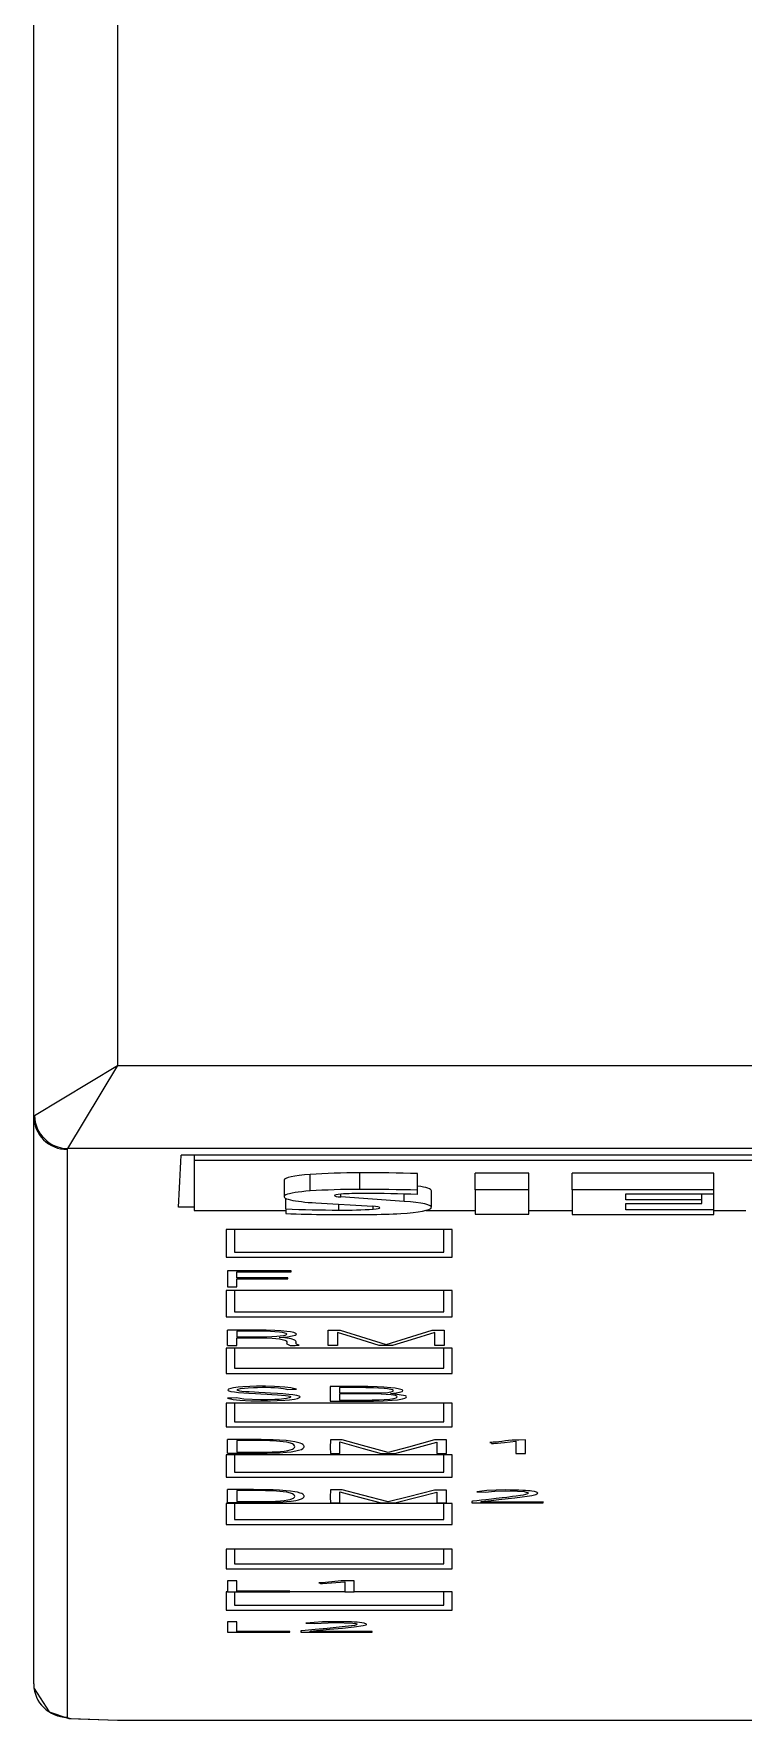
# Model space of a CAD drawing. Header units: millimetres. Extents: x 0 to 841, y 0 to 594.
# Drawn here: x 339.72 to 348.2, y 46.78 to 66.94 of the extents above; entities that cross this region are included whole.
import ezdxf

# ---------------------------------------------------------------- set-up
doc = ezdxf.new("R2010")
doc.units = ezdxf.units.MM
doc.layers.add('1', color=7, linetype='Continuous')
doc.layers.add('66', color=7, linetype='Continuous')

msp = doc.modelspace()

# ---------------------------------------------------------------- linework, layer by layer
at = {"layer": '1', "color": 7, "linetype": 'Continuous', "lineweight": 13}
for p, q in [((339.722642, 54.001733), (339.722642, 144.780623)), ((340.722642, 134.780623), (340.722642, 54.606956)), ((339.731277, 54.012137), (340.722642, 54.606956)), ((340.722642, 54.606956), (340.127824, 53.615591)), ((340.722642, 54.606956), (359.851629, 54.606956)), ((339.722642, 47.216635), (339.722642, 54.001733)), ((340.122643, 53.605182), (340.122643, 46.81737)), ((360.416091, 53.615591), (340.127824, 53.615591)), ((359.059391, 53.537151), (341.485894, 53.537151)), ((341.638913, 53.537154), (341.638913, 53.471383)), ((341.638913, 53.471383), (341.638913, 52.876482)), ((358.938913, 53.471383), (341.638913, 53.471383)), ((342.714039, 53.238913), (342.714039, 53.040593)), ((343.027402, 53.108521), (343.027402, 53.306842)), ((343.620213, 53.127892), (343.620213, 53.326212)), ((344.309339, 53.118352), (344.309339, 53.316672)), ((344.998708, 53.121576), (344.998708, 53.319897)), ((345.638999, 53.319897), (344.998708, 53.319897)), ((345.638999, 53.121576), (345.638999, 53.319897)), ((346.159913, 53.12298), (346.159913, 53.3213)), ((347.852885, 53.3213), (346.159913, 53.3213)), ((347.852885, 53.12298), (347.852885, 53.3213)), ((343.393029, 53.037551), (343.393029, 53.070866)), ((344.150939, 52.984414), (343.393029, 53.037551)), ((344.150939, 52.984414), (344.150939, 53.071749)), ((344.309339, 53.066698), (344.309339, 53.118352)), ((344.477551, 52.913467), (344.477551, 53.111788)), ((344.998708, 53.121576), (344.998708, 52.83035)), ((345.638999, 53.121576), (344.998708, 53.121576)), ((345.638999, 52.83035), (345.638999, 53.121576)), ((346.159913, 53.12298), (346.159913, 52.828245)), ((347.852885, 53.12298), (346.159913, 53.12298)), ((346.800204, 53.002279), (346.800204, 53.073857)), ((346.800204, 53.073857), (347.852885, 53.073857)), ((347.706378, 53.002279), (347.706378, 53.07386)), ((347.852885, 53.073857), (347.852885, 53.12298)), ((347.852885, 52.88228), (347.852885, 53.073857)), ((341.639108, 52.916215), (341.453352, 52.916215)), ((341.638913, 52.876482), (342.735841, 52.876482)), ((342.735744, 52.89471), (342.735744, 53.019965)), ((342.735744, 52.89471), (342.735744, 52.837428)), ((343.095858, 52.966262), (343.773971, 52.925529)), ((343.369204, 52.880039), (343.369204, 52.949845)), ((343.780473, 52.891583), (343.780473, 52.925114)), ((344.408265, 52.876482), (344.998898, 52.876482)), ((344.998708, 52.83035), (345.638999, 52.83035)), ((345.639268, 52.876482), (346.16016, 52.876482)), ((347.706378, 53.002279), (346.800204, 53.002279)), ((346.800204, 52.88228), (346.800204, 52.958069)), ((346.800204, 52.958069), (347.706378, 52.958069)), ((347.852885, 52.88228), (346.800204, 52.88228)), ((347.706378, 52.958069), (347.706378, 53.002279)), ((347.852885, 52.828245), (347.852885, 52.88228)), ((347.853127, 52.876482), (348.232916, 52.876482)), ((344.722642, 52.648501), (342.022642, 52.648501)), ((342.022642, 52.648501), (342.022642, 52.315932)), ((342.122642, 52.6485), (342.122642, 52.378486)), ((344.622642, 52.378486), (344.622642, 52.6485)), ((344.722642, 52.315932), (344.722642, 52.648501)), ((346.159913, 52.828245), (347.852885, 52.828245)), ((342.022642, 52.315932), (344.722642, 52.315932)), ((342.122642, 52.378486), (344.622642, 52.378486)), ((342.022642, 51.919578), (342.022642, 51.60356)), ((344.722642, 51.919578), (342.022642, 51.919578)), ((342.122642, 51.919577), (342.122642, 51.665466)), ((344.622642, 51.665466), (344.622642, 51.919577)), ((344.722642, 51.60356), (344.722642, 51.919578)), ((342.122642, 51.665466), (344.622642, 51.665466)), ((342.022642, 51.60356), (344.722642, 51.60356)), ((342.022642, 51.227414), (342.022642, 50.927913)), ((344.722642, 51.227414), (342.022642, 51.227414)), ((342.122642, 51.227412), (342.122642, 50.989173)), ((344.622642, 50.989173), (344.622642, 51.227412)), ((344.722642, 50.927913), (344.722642, 51.227414)), ((342.022642, 50.927913), (344.722642, 50.927913)), ((342.122642, 50.989173), (344.622642, 50.989173)), ((342.022642, 50.571935), (342.022642, 50.288917)), ((344.722642, 50.571935), (342.022642, 50.571935)), ((342.122642, 50.571932), (342.122642, 50.349535)), ((344.622642, 50.349535), (344.622642, 50.571932)), ((344.722642, 50.288917), (344.722642, 50.571935)), ((342.022642, 50.288917), (344.722642, 50.288917)), ((342.122642, 50.349535), (344.622642, 50.349535)), ((342.022642, 49.953066), (342.022642, 49.686501)), ((344.722642, 49.953066), (342.022642, 49.953066)), ((342.122642, 49.953065), (342.122642, 49.746479)), ((344.622642, 49.746479), (344.622642, 49.953065)), ((344.722642, 49.686501), (344.722642, 49.953066)), ((342.022642, 49.686501), (344.722642, 49.686501)), ((342.122642, 49.746479), (344.622642, 49.746479)), ((342.022642, 49.37074), (342.022642, 49.120598)), ((344.722642, 49.37074), (342.022642, 49.37074)), ((342.122642, 49.370737), (342.122642, 49.179939)), ((344.622642, 49.179939), (344.622642, 49.370737)), ((344.722642, 49.120598), (344.722642, 49.37074)), ((342.022642, 49.120598), (344.722642, 49.120598)), ((342.122642, 49.179939), (344.622642, 49.179939)), ((342.022642, 48.824892), (342.022642, 48.591146)), ((344.722642, 48.824892), (342.022642, 48.824892)), ((342.122642, 48.82489), (342.122642, 48.649853)), ((344.622642, 48.649853), (344.622642, 48.82489)), ((344.722642, 48.591146), (344.722642, 48.824892)), ((342.122642, 48.649853), (344.622642, 48.649853)), ((342.022642, 48.591146), (344.722642, 48.591146)), ((342.022642, 48.315464), (342.022642, 48.098087)), ((342.037661, 48.315464), (342.022642, 48.315464)), ((342.122642, 48.314265), (342.122642, 48.156164)), ((343.440311, 48.315464), (342.785645, 48.315464)), ((344.722642, 48.315464), (343.551138, 48.315464)), ((344.622642, 48.156164), (344.622642, 48.315461)), ((344.722642, 48.098087), (344.722642, 48.315464)), ((342.022642, 48.098087), (344.722642, 48.098087)), ((342.122642, 48.156164), (344.622642, 48.156164)), ((339.722642, 47.216635), (339.722708, 47.209423)), ((340.722642, 46.781185), (340.722642, 46.780465)), ((340.722642, 46.781185), (359.464069, 46.781185)), ((340.722642, 46.780465), (359.464069, 46.780465))]:
    msp.add_line(p, q, dxfattribs=at)
for points in [[(339.722642, 54.001733), (339.725353, 54.00757), (339.731277, 54.012137)], [(340.127824, 53.615591), (340.123647, 53.609772), (340.122643, 53.605182)], [(339.726878, 47.158961), (339.905065, 46.879431), (340.143359, 46.802694), (340.722642, 46.780482)], [(340.122643, 46.81737), (340.123368, 46.815577), (340.125542, 46.813796), (340.134217, 46.810268), (340.168384, 46.80347), (340.722642, 46.781185)]]:
    msp.add_lwpolyline(points, dxfattribs=at)
for centre, major_axis, ratio, start_param, end_param in [((340.122643, 54.001733), (-0.4, 0), 0.991375, 0, 1.570796327), ((340.127824, 54.012137), (-0.282843, 0.282843), 0.98295, 0.793996274, 2.34759638), ((341.477697, 1045.067351), (-0.868496, -1000.086731), 0.006659, 0.126064684, 0.130910462), ((343.31092, 53.238913), (0.596881, 0), 0.129326, 2.065760359, 3.141586275), ((343.620213, 53.16481), (1.248024, 0), 0.129326, 1.570796327, 2.065760359), ((343.620213, 52.905163), (3.255714, 0), 0.129326, 1.357516375, 1.570796327), ((343.31092, 53.040593), (0.596881, 0), 0.129326, 2.065760359, 3.660979733), ((343.620213, 52.96649), (1.248024, 0), 0.129326, 1.570796327, 2.065760359), ((343.462854, 53.054208), (0.146507, 0), 0.129326, 2.067572158, 4.215613149), ((343.651638, 53.009173), (0.542619, 0), 0.129326, 1.54094042, 2.067572158), ((343.620213, 52.706842), (3.255714, 0), 0.129326, 1.357516375, 1.570796327), ((343.587656, 52.732105), (2.685964, 0), 0.129326, 1.298766817, 1.54094042), ((343.853539, 53.111788), (0.624012, 0), 0.129326, 6.283184476, 7.034995932), ((343.522542, 53.226838), (2.685964, 0), 0.129326, 4.41509989, 4.65526933), ((343.484558, 53.247189), (3.255714, 0), 0.129326, 4.480311298, 4.786894926), ((343.381579, 53.045818), (0.678274, 0), 0.129326, 3.660979733, 4.277567819), ((343.414121, 52.981627), (0.786798, 0), 0.129326, 4.65526933, 5.196734272), ((343.642083, 52.974266), (1.1395, 0), 0.129326, 4.786894926, 5.135068763), ((343.712256, 52.908345), (0.146507, 0), 0.129326, 5.196758706, 7.419160473), ((343.853539, 52.913467), (0.624012, 0), 0.129326, 5.135068763, 7.357205803), ((340.122643, 47.216635), (-0.4, 0), 0.998163, 0.018064158, 1.570796327)]:
    msp.add_ellipse(centre, major_axis=major_axis, ratio=ratio, start_param=start_param, end_param=end_param, dxfattribs=at)
at = {"layer": '66', "color": 7, "linetype": 'Continuous', "lineweight": 13}
for p, q in [((342.798634, 52.154796), (342.037642, 52.154796)), ((342.037642, 52.154796), (342.037642, 51.962607)), ((342.150767, 52.070286), (342.150767, 52.141084)), ((342.150767, 52.141084), (342.798634, 52.141084)), ((342.758975, 52.070286), (342.150767, 52.070286)), ((342.150767, 51.962607), (342.150767, 52.056928)), ((342.150767, 52.056928), (342.758975, 52.056928)), ((342.758975, 52.056928), (342.758975, 52.070286)), ((342.798634, 52.141084), (342.798634, 52.154796)), ((342.037642, 51.962607), (342.150767, 51.962607)), ((342.037642, 48.448297), (342.037642, 48.314266)), ((342.150767, 48.448297), (342.037642, 48.448297)), ((342.150767, 48.323671), (342.150767, 48.448297)), ((343.551173, 48.447746), (343.411393, 48.447746)), ((343.440324, 48.43611), (343.440324, 48.314077)), ((343.551173, 48.314077), (343.551173, 48.447746)), ((342.037642, 48.314266), (342.785631, 48.314266)), ((342.785631, 48.323671), (342.150767, 48.323671)), ((342.785631, 48.314266), (342.785631, 48.323671)), ((343.440324, 48.314077), (343.551173, 48.314077)), ((342.150767, 47.958307), (342.037642, 47.958307)), ((342.037642, 47.958307), (342.037642, 47.833956)), ((342.037642, 47.833956), (342.785631, 47.833956)), ((342.150767, 47.842676), (342.150767, 47.958307)), ((342.785631, 47.842676), (342.150767, 47.842676)), ((342.785631, 47.833956), (342.785631, 47.842676)), ((342.914034, 47.849701), (342.914034, 47.833956)), ((342.914034, 47.833956), (343.76637, 47.833956)), ((343.025208, 47.842501), (343.025208, 47.846614)), ((343.76637, 47.842501), (343.025208, 47.842501)), ((343.76637, 47.833956), (343.76637, 47.842501))]:
    msp.add_line(p, q, dxfattribs=at)
for points in [[(342.037644, 51.262769), (342.037643, 51.364968), (342.037643, 51.445833)], [(342.407318, 51.445501), (342.2003, 51.445687), (342.037643, 51.445833)], [(342.406324, 51.432456), (342.263268, 51.432586), (342.150867, 51.432689)], [(342.150867, 51.432689), (342.150867, 51.394975), (342.150867, 51.365419)], [(342.553977, 51.429264), (342.476479, 51.4318), (342.406324, 51.432456)], [(342.6044, 51.441223), (342.500205, 51.444623), (342.407318, 51.445501)], [(342.660606, 51.421245), (342.605775, 51.426163), (342.553977, 51.429264)], [(342.746903, 51.430231), (342.674241, 51.437039), (342.6044, 51.441223)], [(342.724944, 51.410069), (342.694362, 51.416665), (342.660606, 51.421245)], [(342.832657, 51.41483), (342.791426, 51.423895), (342.746903, 51.430231)], [(343.241279, 51.261182), (343.241204, 51.363666), (343.24128, 51.444697)], [(343.24128, 51.444697), (343.320879, 51.444564), (343.383421, 51.44446)], [(343.383421, 51.44446), (343.692628, 51.347974), (343.934184, 51.273102)], [(343.934184, 51.273102), (344.241865, 51.36786), (344.484948, 51.443231)], [(344.484948, 51.443231), (344.565761, 51.443187), (344.629258, 51.443151)], [(344.629258, 51.443151), (344.629236, 51.340096), (344.629258, 51.259633)], [(342.037644, 51.262769), (342.101049, 51.262699), (342.150867, 51.262644)], [(342.150867, 51.365419), (342.303841, 51.365267), (342.424035, 51.365149)], [(342.150867, 51.352457), (342.301362, 51.352306), (342.419607, 51.352187)], [(342.150867, 51.262644), (342.150867, 51.312863), (342.150867, 51.352457)], [(342.419607, 51.352187), (342.571799, 51.348573), (342.660606, 51.340911)], [(342.424035, 51.365149), (342.509474, 51.36594), (342.567261, 51.367801)], [(342.567261, 51.367801), (342.629022, 51.371425), (342.668377, 51.375073)], [(342.654461, 51.358301), (342.756287, 51.36668), (342.811422, 51.375203)], [(342.800307, 51.339612), (342.725513, 51.351765), (342.654461, 51.358301)], [(342.660606, 51.340911), (342.724719, 51.32665), (342.740747, 51.3172), (342.746089, 51.306206)], [(342.668377, 51.375073), (342.70653, 51.380576), (342.727204, 51.385459)], [(342.746089, 51.397423), (342.74472, 51.400652), (342.740645, 51.403856), (342.724944, 51.41007)], [(342.727204, 51.385458), (342.74239, 51.392066), (342.746089, 51.397423)], [(342.746089, 51.29027), (342.744824, 51.289004), (342.74383, 51.288009)], [(342.74383, 51.288009), (342.747033, 51.281181), (342.754041, 51.275352)], [(342.746089, 51.306206), (342.746089, 51.29728), (342.746089, 51.29027)], [(342.754041, 51.275352), (342.770083, 51.267384), (342.789193, 51.260688)], [(342.789193, 51.260688), (342.848348, 51.263164), (342.894827, 51.26511)], [(342.859315, 51.303574), (342.855627, 51.314558), (342.844563, 51.324227), (342.800307, 51.339612)], [(342.811422, 51.375203), (342.849036, 51.386052), (342.858439, 51.391633), (342.861574, 51.397318)], [(342.861574, 51.397318), (342.859766, 51.40175), (342.854345, 51.406146), (342.832657, 51.41483)], [(342.857146, 51.29433), (342.857826, 51.296695), (342.859315, 51.298507)], [(342.857146, 51.289657), (342.857146, 51.292274), (342.857146, 51.29433)], [(342.863742, 51.278399), (342.858423, 51.284967), (342.857146, 51.289657)], [(342.859315, 51.298507), (342.859315, 51.301344), (342.859315, 51.303574)], [(342.894827, 51.26511), (342.873121, 51.272749), (342.863742, 51.278399)], [(343.354595, 51.260991), (343.291138, 51.261098), (343.241279, 51.261182)], [(343.354595, 51.415831), (343.354544, 51.328917), (343.354595, 51.260991)], [(343.849785, 51.260289), (343.573117, 51.346959), (343.354595, 51.415831)], [(344.011897, 51.260108), (343.921114, 51.260209), (343.849785, 51.260289)], [(344.516033, 51.415057), (344.233092, 51.327858), (344.011897, 51.260108)], [(344.516033, 51.259694), (344.516014, 51.346493), (344.516033, 51.415057)], [(344.629258, 51.259633), (344.565852, 51.259667), (344.516033, 51.259694)], [(342.14644, 50.634918), (342.085514, 50.633153), (342.037644, 50.631766)], [(342.037644, 50.631766), (342.105443, 50.615875), (342.184211, 50.606761)], [(342.076499, 50.747119), (342.052372, 50.737993), (342.04634, 50.733053), (342.044329, 50.727861)], [(342.044329, 50.727861), (342.046481, 50.723441), (342.052936, 50.719385), (342.078758, 50.712361)], [(342.16641, 50.761822), (342.109751, 50.754217), (342.076499, 50.747119)], [(342.078758, 50.712361), (342.123783, 50.705736), (342.168669, 50.70113)], [(342.437409, 50.610007), (342.233442, 50.61802), (342.14644, 50.634918)], [(342.157554, 50.727664), (342.159915, 50.733154), (342.166997, 50.738052), (342.195326, 50.746069)], [(342.184211, 50.716883), (342.164218, 50.721819), (342.15922, 50.724628), (342.157554, 50.727664)], [(342.307467, 50.771018), (342.222258, 50.766605), (342.16641, 50.761822)], [(342.168669, 50.70113), (342.235434, 50.695908), (342.294093, 50.692234)], [(342.256411, 50.708795), (342.211314, 50.713096), (342.184211, 50.716883)], [(342.195326, 50.746069), (342.242418, 50.752668), (342.286322, 50.756419)], [(342.361865, 50.701868), (342.298615, 50.705737), (342.256411, 50.708795)], [(342.286322, 50.756419), (342.347481, 50.75955), (342.397378, 50.760836)], [(342.294093, 50.692234), (342.371925, 50.687693), (342.43515, 50.683823)], [(342.492892, 50.773975), (342.384255, 50.773133), (342.307467, 50.771018)], [(342.488464, 50.694553), (342.414619, 50.698877), (342.361865, 50.701868)], [(342.397378, 50.760836), (342.456379, 50.761513), (342.492892, 50.761637)], [(342.43515, 50.683823), (342.511112, 50.679349), (342.568435, 50.676251)], [(342.602773, 50.61365), (342.517502, 50.610624), (342.437409, 50.610007)], [(342.636117, 50.68599), (342.552135, 50.690749), (342.488464, 50.694553)], [(342.722776, 50.764869), (342.602046, 50.772056), (342.492892, 50.773975)], [(342.492892, 50.761637), (342.557308, 50.76073), (342.600605, 50.758912)], [(342.568435, 50.676251), (342.636076, 50.672297), (342.682745, 50.66895)], [(342.600605, 50.758912), (342.64692, 50.755613), (342.677233, 50.752479)], [(342.712745, 50.623118), (342.657439, 50.617361), (342.602773, 50.61365)], [(342.633949, 50.601891), (342.723249, 50.607474), (342.781602, 50.613068)], [(342.770487, 50.676731), (342.698707, 50.682184), (342.636117, 50.68599)], [(342.677233, 50.752479), (342.708151, 50.748084), (342.727203, 50.744423)], [(342.682745, 50.66895), (342.732526, 50.664219), (342.762716, 50.660054)], [(342.773831, 50.635453), (342.745309, 50.628298), (342.712745, 50.623118)], [(342.863742, 50.739957), (342.797607, 50.755667), (342.722776, 50.764869)], [(342.727203, 50.744424), (342.744184, 50.740186), (342.754945, 50.736756)], [(342.754945, 50.736764), (342.815871, 50.738552), (342.863742, 50.739957)], [(342.762716, 50.660054), (342.785217, 50.65446), (342.790842, 50.651205), (342.792717, 50.647644)], [(342.86817, 50.664534), (342.819004, 50.671823), (342.770487, 50.676731)], [(342.792717, 50.647644), (342.790859, 50.644083), (342.786794, 50.641117), (342.773831, 50.635453)], [(342.781602, 50.613068), (342.840089, 50.621513), (342.873772, 50.629055)], [(342.905942, 50.647439), (342.903581, 50.65229), (342.896499, 50.656756), (342.86817, 50.664534)], [(342.873772, 50.629055), (342.897899, 50.638172), (342.903931, 50.642787), (342.905942, 50.647439)], [(343.265768, 50.770786), (343.265635, 50.673407), (343.265768, 50.597461)], [(343.621075, 50.769978), (343.422106, 50.770431), (343.265768, 50.770786)], [(343.378993, 50.682322), (343.37897, 50.641422), (343.378993, 50.609388)], [(343.378993, 50.758165), (343.378976, 50.722532), (343.378993, 50.694611)], [(343.621075, 50.757629), (343.48551, 50.757929), (343.378993, 50.758165)], [(343.378993, 50.694606), (343.596638, 50.694132), (343.767644, 50.69378)], [(343.767644, 50.681491), (343.549999, 50.681943), (343.378993, 50.68232)], [(343.82873, 50.766052), (343.717202, 50.769101), (343.621075, 50.769978)], [(343.783187, 50.754768), (343.693243, 50.757035), (343.621075, 50.757633)], [(343.76647, 50.609744), (343.850894, 50.611851), (343.911954, 50.614826)], [(343.767644, 50.69378), (343.87966, 50.69587), (343.95307, 50.701123)], [(343.994094, 50.673154), (343.874607, 50.680114), (343.767644, 50.681491)], [(343.909786, 50.747408), (343.843871, 50.752009), (343.783187, 50.754759)], [(343.990841, 50.756095), (343.906439, 50.762322), (343.82873, 50.766052)], [(343.899755, 50.600892), (344.00776, 50.606922), (344.071897, 50.612934)], [(343.991926, 50.736302), (343.951461, 50.74302), (343.909786, 50.747418)], [(343.911954, 50.614826), (343.979157, 50.620575), (344.021926, 50.626813)], [(343.95307, 50.701123), (344.005349, 50.710822), (344.017091, 50.716406), (344.020752, 50.722165)], [(343.987498, 50.688213), (344.055657, 50.695301), (344.095211, 50.7021)], [(344.178435, 50.64793), (344.175629, 50.65443), (344.167252, 50.660632), (343.987498, 50.688218)], [(344.096295, 50.741042), (344.044669, 50.750069), (343.990841, 50.756095)], [(344.020752, 50.722165), (344.01908, 50.725805), (344.013837, 50.729412), (343.991926, 50.736302)], [(344.06521, 50.64813), (344.06077, 50.65607), (344.047444, 50.662891), (343.994094, 50.673162)], [(344.021926, 50.626813), (344.054382, 50.636098), (344.062502, 50.64177), (344.06521, 50.64813)], [(344.071897, 50.612934), (344.12896, 50.621853), (344.156296, 50.629695)], [(344.095211, 50.7021), (344.125181, 50.711752), (344.131955, 50.716809), (344.134067, 50.721925)], [(344.134067, 50.721916), (344.131709, 50.726994), (344.124631, 50.731874), (344.096295, 50.741042)], [(344.156296, 50.629695), (344.174084, 50.63999), (344.178435, 50.64793)], [(342.184211, 50.606761), (342.316569, 50.599671), (342.437409, 50.597826)], [(342.437409, 50.597826), (342.552615, 50.599001), (342.633949, 50.601891)], [(343.265768, 50.597461), (343.460998, 50.597016), (343.614389, 50.596667)], [(343.378993, 50.609388), (343.510816, 50.609095), (343.614389, 50.608865)], [(343.614389, 50.608865), (343.698546, 50.609064), (343.76647, 50.609744)], [(343.614389, 50.596667), (343.783894, 50.597643), (343.899755, 50.600892)], [(342.037644, 49.974939), (342.037519, 50.065909), (342.037644, 50.137828)], [(342.282526, 50.137455), (342.145392, 50.137664), (342.037644, 50.137828)], [(342.150958, 50.125913), (342.150868, 50.046838), (342.150958, 49.985037)], [(342.326352, 50.125484), (342.228132, 50.125724), (342.150958, 50.125913)], [(342.439487, 50.136398), (342.350219, 50.13716), (342.282526, 50.137455)], [(342.444095, 50.124633), (342.377763, 50.125251), (342.326352, 50.125484)], [(342.583074, 50.133104), (342.506442, 50.135325), (342.439487, 50.136398)], [(342.546206, 50.122232), (342.492266, 50.123816), (342.444095, 50.124633)], [(342.70389, 50.11093), (342.625979, 50.118249), (342.546206, 50.122232)], [(342.740035, 50.123636), (342.659563, 50.129591), (342.583074, 50.133104)], [(342.792717, 50.093292), (342.749588, 50.103734), (342.70389, 50.11093)], [(342.715004, 49.998547), (342.759483, 50.006082), (342.787205, 50.013003)], [(342.844675, 50.110105), (342.791617, 50.118023), (342.740035, 50.123636)], [(342.787205, 50.013003), (342.813711, 50.022694), (342.82832, 50.030931)], [(342.832748, 50.072046), (342.815782, 50.084275), (342.792717, 50.093292)], [(342.797958, 49.990677), (342.85449, 49.999953), (342.889134, 50.008218)], [(342.82832, 50.030931), (342.839029, 50.041675), (342.841603, 50.050084)], [(342.841603, 50.050084), (342.838828, 50.062204), (342.832748, 50.072046)], [(342.908111, 50.094268), (342.877252, 50.103329), (342.844675, 50.110105)], [(342.889134, 50.008218), (342.921887, 50.019625), (342.939286, 50.029055)], [(342.94037, 50.077938), (342.925316, 50.086989), (342.908111, 50.094268)], [(342.939286, 50.029055), (342.951817, 50.041133), (342.954828, 50.050436)], [(342.95266, 50.062812), (342.947667, 50.071096), (342.94037, 50.077938)], [(342.954828, 50.050436), (342.954148, 50.05689), (342.95266, 50.062812)], [(343.267936, 50.134446), (343.267733, 50.042432), (343.267936, 49.970805)], [(343.410078, 50.134058), (343.330479, 50.134276), (343.267936, 50.134446)], [(343.381252, 49.970493), (343.381113, 50.04751), (343.381252, 50.108501)], [(343.381252, 50.108501), (343.659498, 50.029985), (343.876442, 49.969311)], [(343.960841, 49.980618), (343.65356, 50.065854), (343.410078, 50.134058)], [(344.511604, 50.131864), (344.202083, 50.046495), (343.960841, 49.980618)], [(344.038553, 49.968988), (344.319955, 50.045521), (344.542689, 50.106653)], [(344.655914, 50.131684), (344.575101, 50.131785), (344.511604, 50.131864)], [(344.542689, 50.106653), (344.542621, 50.02884), (344.542689, 49.968182)], [(344.655914, 49.968042), (344.65583, 50.059306), (344.655914, 50.131684)], [(345.215533, 50.104683), (345.189049, 50.102323), (345.175594, 50.101301)], [(345.175595, 50.101301), (345.183032, 50.101572), (345.188876, 50.101784)], [(345.188876, 50.101784), (345.19262, 50.095273), (345.195563, 50.090159)], [(345.195563, 50.090159), (345.207708, 50.090334), (345.218876, 50.090657)], [(345.281046, 50.111282), (345.243171, 50.107339), (345.215533, 50.104683)], [(345.218876, 50.090657), (345.240547, 50.091896), (345.264419, 50.093804)], [(345.264419, 50.093804), (345.306061, 50.097678), (345.347644, 50.101907)], [(345.359933, 50.11997), (345.315756, 50.115104), (345.281046, 50.111282)], [(345.347644, 50.101907), (345.415772, 50.109219), (345.486442, 50.11707)], [(345.442073, 50.129339), (345.396075, 50.124091), (345.359933, 50.11997)], [(345.457616, 50.131187), (345.448912, 50.130152), (345.442073, 50.129339)], [(345.599757, 50.131397), (345.520158, 50.131279), (345.457616, 50.131187)], [(345.486442, 50.11707), (345.486442, 50.033485), (345.486442, 49.968293)], [(345.599757, 49.968464), (345.599758, 50.059384), (345.599757, 50.131397)], [(342.037644, 49.974939), (342.090626, 49.9743), (342.132252, 49.973797)], [(342.132252, 49.973797), (342.193677, 49.973288), (342.249182, 49.973066)], [(342.150958, 49.985037), (342.175382, 49.984784), (342.198669, 49.984679)], [(342.198669, 49.984679), (342.231612, 49.984599), (342.257496, 49.984535)], [(342.249182, 49.973066), (342.301464, 49.973043), (342.345961, 49.973164)], [(342.257496, 49.984535), (342.304897, 49.984495), (342.343069, 49.984568)], [(342.343069, 49.984568), (342.394809, 49.984839), (342.43524, 49.985253)], [(342.345961, 49.973164), (342.404373, 49.973543), (342.451776, 49.974055)], [(342.43524, 49.985253), (342.486251, 49.986019), (342.526236, 49.986846)], [(342.451776, 49.974055), (342.511177, 49.974962), (342.558586, 49.975944)], [(342.526236, 49.986846), (342.574094, 49.988205), (342.610635, 49.989599)], [(342.558586, 49.975944), (342.616178, 49.977612), (342.658798, 49.979342)], [(342.610635, 49.989599), (342.672939, 49.993797), (342.715004, 49.998547)], [(342.658798, 49.979342), (342.743049, 49.984699), (342.797958, 49.990677)], [(343.267936, 49.970801), (343.331393, 49.970628), (343.381252, 49.970494)], [(343.876442, 49.969311), (343.967225, 49.96913), (344.038553, 49.968988)], [(344.542689, 49.968182), (344.606095, 49.968104), (344.655914, 49.968042)], [(345.486442, 49.968293), (345.549898, 49.968389), (345.599757, 49.968464)], [(342.037644, 49.385303), (342.037501, 49.470799), (342.037644, 49.538418)], [(342.282526, 49.538024), (342.145392, 49.538245), (342.037644, 49.538418)], [(342.150958, 49.527194), (342.150854, 49.452851), (342.150958, 49.394771)], [(342.326352, 49.52676), (342.228132, 49.527003), (342.150958, 49.527194)], [(342.439487, 49.537004), (342.350217, 49.537736), (342.282526, 49.538024)], [(342.444095, 49.525941), (342.377762, 49.526532), (342.326352, 49.52676)], [(342.583074, 49.533884), (342.506443, 49.535984), (342.439487, 49.537004)], [(342.546206, 49.523666), (342.492266, 49.525164), (342.444095, 49.525941)], [(342.70389, 49.513015), (342.62598, 49.519908), (342.546206, 49.523666)], [(342.740035, 49.524957), (342.659564, 49.530568), (342.583074, 49.533884)], [(342.610635, 49.398981), (342.672939, 49.402916), (342.715004, 49.407374)], [(342.792717, 49.496419), (342.749589, 49.506243), (342.70389, 49.513015)], [(342.715004, 49.407374), (342.759483, 49.414448), (342.787205, 49.420948)], [(342.844676, 49.512219), (342.791618, 49.519672), (342.740035, 49.524957)], [(342.787205, 49.420948), (342.81371, 49.430052), (342.82832, 49.437791)], [(342.832748, 49.476438), (342.815783, 49.487938), (342.792717, 49.496419)], [(342.797958, 49.399966), (342.854489, 49.408675), (342.889134, 49.416437)], [(342.82832, 49.437791), (342.839029, 49.447888), (342.841603, 49.455792)], [(342.841603, 49.455792), (342.838828, 49.467185), (342.832748, 49.476438)], [(342.908111, 49.497319), (342.877252, 49.505843), (342.844676, 49.512219)], [(342.889134, 49.416437), (342.921887, 49.427153), (342.939286, 49.436013)], [(342.94037, 49.481962), (342.925317, 49.490474), (342.908111, 49.497319)], [(342.939286, 49.436013), (342.951816, 49.447363), (342.954828, 49.456108)], [(342.95266, 49.467742), (342.947667, 49.47553), (342.94037, 49.481962)], [(342.954828, 49.456108), (342.954149, 49.462174), (342.95266, 49.467742)], [(343.267936, 49.534962), (343.267706, 49.448532), (343.267936, 49.381293)], [(343.410078, 49.534576), (343.330478, 49.53479), (343.267936, 49.53496)], [(343.381252, 49.380983), (343.381095, 49.453282), (343.381252, 49.510567)], [(343.381252, 49.510567), (343.659558, 49.436771), (343.876442, 49.379805)], [(343.960841, 49.390407), (343.653633, 49.47045), (343.410078, 49.534575)], [(344.511604, 49.532391), (344.202011, 49.452208), (343.960841, 49.390407)], [(344.038553, 49.379483), (344.319894, 49.451286), (344.542689, 49.508702)], [(344.655914, 49.532212), (344.575101, 49.532312), (344.511604, 49.532391)], [(344.542689, 49.508702), (344.542613, 49.435621), (344.542689, 49.378682)], [(344.655914, 49.378544), (344.655819, 49.464222), (344.655914, 49.532212)], [(345.073392, 49.41046), (345.017389, 49.404243), (344.97345, 49.399361)], [(345.359933, 49.533641), (345.137294, 49.52699), (345.020078, 49.513001)], [(345.020078, 49.513001), (345.07606, 49.510295), (345.120019, 49.50817)], [(345.071223, 49.394389), (345.189827, 49.407864), (345.283305, 49.418469)], [(345.194478, 49.424083), (345.126618, 49.416451), (345.073392, 49.41046)], [(345.120019, 49.50817), (345.232441, 49.519736), (345.359933, 49.522664)], [(345.323246, 49.438918), (345.251076, 49.430607), (345.194478, 49.424083)], [(345.283305, 49.418469), (345.393014, 49.431098), (345.473158, 49.440635)], [(345.444242, 49.453893), (345.378962, 49.445576), (345.323246, 49.438918)], [(345.477586, 49.532527), (345.415864, 49.533474), (345.359933, 49.533641)], [(345.359933, 49.522664), (345.506886, 49.519994), (345.584214, 49.513795)], [(345.542015, 49.467798), (345.49021, 49.460146), (345.444242, 49.453893)], [(345.473158, 49.440635), (345.561581, 49.451804), (345.620812, 49.460054)], [(345.567497, 49.529455), (345.520406, 49.531333), (345.477586, 49.532527)], [(345.601926, 49.47934), (345.574397, 49.473279), (345.542015, 49.467798)], [(345.633011, 49.52516), (345.599406, 49.527696), (345.567497, 49.529455)], [(345.584214, 49.513795), (345.609104, 49.509524), (345.621986, 49.50581)], [(345.624155, 49.487508), (345.612678, 49.482676), (345.601926, 49.47934)], [(345.620812, 49.460054), (345.678203, 49.469454), (345.708554, 49.47611)], [(345.621986, 49.50581), (345.630849, 49.500804), (345.633011, 49.496724)], [(345.633011, 49.49672), (345.630253, 49.491542), (345.624155, 49.487505)], [(345.677469, 49.520414), (345.654784, 49.523048), (345.633011, 49.52516)], [(345.730784, 49.509243), (345.706403, 49.515733), (345.677469, 49.520414)], [(345.708554, 49.47611), (345.725975, 49.481429), (345.736296, 49.485993)], [(345.746326, 49.496937), (345.741414, 49.503851), (345.730784, 49.509243)], [(345.736296, 49.485993), (345.744383, 49.492071), (345.746326, 49.496937)], [(342.037644, 49.385303), (342.090627, 49.384693), (342.132253, 49.384213)], [(342.132253, 49.384213), (342.19368, 49.383724), (342.249182, 49.383506)], [(342.150958, 49.394771), (342.175383, 49.394528), (342.198669, 49.394426)], [(342.198669, 49.394426), (342.231612, 49.394345), (342.257496, 49.39428)], [(342.249182, 49.383506), (342.301466, 49.383475), (342.345961, 49.383581)], [(342.257496, 49.39428), (342.304897, 49.394235), (342.343069, 49.394297)], [(342.343069, 49.394297), (342.394809, 49.394543), (342.43524, 49.394925)], [(342.345961, 49.383581), (342.404373, 49.383927), (342.451776, 49.3844)], [(342.43524, 49.394925), (342.486251, 49.395637), (342.526236, 49.396407)], [(342.451776, 49.3844), (342.511178, 49.385243), (342.558585, 49.386158)], [(342.526236, 49.396407), (342.574094, 49.397677), (342.610635, 49.398981)], [(342.558585, 49.386158), (342.616177, 49.387717), (342.658798, 49.389336)], [(342.658798, 49.389336), (342.743049, 49.394357), (342.797958, 49.399966)], [(343.267936, 49.381293), (343.331394, 49.38112), (343.381252, 49.380983)], [(343.876442, 49.379805), (343.967225, 49.379625), (344.038553, 49.379483)], [(344.542689, 49.378682), (344.606095, 49.378605), (344.655914, 49.378544)], [(344.97345, 49.399361), (344.966011, 49.398515), (344.960167, 49.397851)], [(344.960167, 49.397851), (344.960168, 49.386966), (344.960167, 49.378425)], [(344.960167, 49.378425), (345.437913, 49.379038), (345.812924, 49.379712)], [(345.071223, 49.389315), (345.071223, 49.392156), (345.071223, 49.394389)], [(345.812924, 49.390485), (345.397721, 49.389748), (345.071223, 49.389315)], [(345.812924, 49.379712), (345.812925, 49.385743), (345.812924, 49.390485)], [(343.395789, 48.446232), (343.210391, 48.429427), (343.129558, 48.423534)], [(343.129558, 48.423534), (343.13702, 48.423749), (343.142884, 48.423918)], [(343.142884, 48.423918), (343.146707, 48.418573), (343.149711, 48.414376)], [(343.149711, 48.414376), (343.161946, 48.414496), (343.172791, 48.414732)], [(343.172791, 48.414732), (343.280764, 48.422094), (343.440324, 48.43611)], [(343.411393, 48.447746), (343.402655, 48.446898), (343.395789, 48.446232)], [(342.927362, 47.850907), (342.919898, 47.850232), (342.914034, 47.849701)], [(343.555399, 47.915005), (343.372175, 47.891909), (343.22966, 47.878212), (343.086703, 47.865172), (342.927362, 47.850907)], [(343.521267, 47.955521), (343.174612, 47.957472), (342.974173, 47.942963)], [(342.974173, 47.942963), (343.030058, 47.940722), (343.073969, 47.938961)], [(343.025208, 47.846614), (343.258779, 47.867866), (343.414812, 47.882512), (343.551778, 47.896582), (343.662023, 47.912062)], [(343.073969, 47.938961), (343.325655, 47.950482), (343.537845, 47.942963)], [(343.586606, 47.951945), (343.552712, 47.954062), (343.521267, 47.955521)], [(343.537845, 47.942963), (343.574095, 47.936827), (343.583316, 47.933193), (343.586603, 47.929184), (343.58486, 47.925571), (343.579079, 47.922003), (343.555399, 47.915005)], [(343.662023, 47.912062), (343.695058, 47.922276), (343.699479, 47.926225), (343.699608, 47.930195), (343.671094, 47.942159), (343.586606, 47.951945)]]:
    msp.add_lwpolyline(points, dxfattribs=at)

doc.saveas('drawing.dxf')
